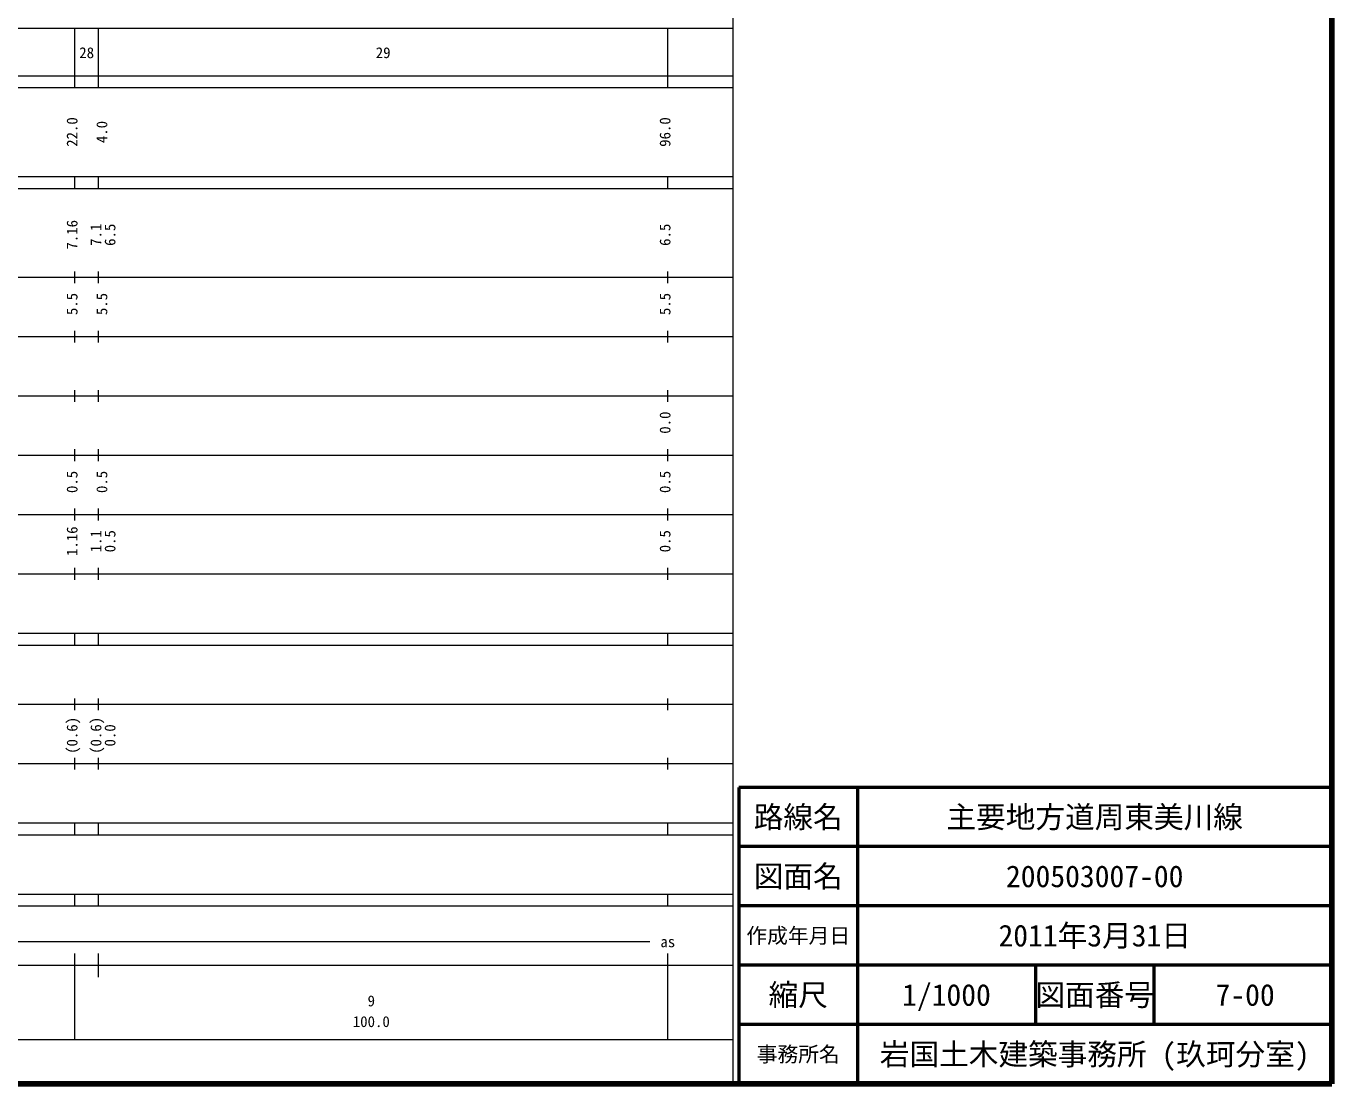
# Model space of a CAD drawing. Units: millimetres on the paper, enlarged 1000 times. Extents: x 40000 to 680000, y 20000 to 380000.
# Drawn here: x 459785 to 680000, y 20000 to 198357 of the extents above; entities that cross this region are included whole.
import ezdxf
from ezdxf.enums import TextEntityAlignment as Align

# ---------------------------------------------------------------- set-up
doc = ezdxf.new("R2010")
doc.units = ezdxf.units.MM
doc.header["$LTSCALE"] = 1000
for name, color, linetype, lineweight in [('M-TTL', 2, 'Continuous', 140), ('M-TTL-BAND', 7, 'Continuous', 13), ('M-TTL-FRAM', 2, 'Continuous', 50), ('M-TTL-LINE', 7, 'Continuous', 50)]:
    doc.layers.add(name, color=color, linetype=linetype, lineweight=lineweight)
doc.layers.add('M-TTL-TXT', color=7, linetype='Continuous')
doc.styles.add('ＭＳ ゴシック', font='')
doc.styles.get('ＭＳ ゴシック').set_extended_font_data('MS Gothic')

msp = doc.modelspace()

# ---------------------------------------------------------------- linework, layer by layer
at = {"layer": 'M-TTL'}
for p, q in [((680000, 20000), (680000, 380000)), ((40000, 20000), (680000, 20000))]:
    msp.add_line(p, q, dxfattribs=at)
at = {"layer": 'M-TTL-BAND'}
for p, q in [((579000, 20000), (579000, 370000)), ((68000, 198000), (579000, 198000)), ((468000, 188000), (468000, 198000)), ((472000, 188000), (472000, 198000)), ((568000, 188000), (568000, 198000)), ((40000, 190000), (579000, 190000)), ((40000, 188000), (579000, 188000)), ((40000, 173000), (579000, 173000)), ((468000, 171000), (468000, 173000)), ((472000, 171000), (472000, 173000)), ((568000, 171000), (568000, 173000)), ((40000, 171000), (579000, 171000)), ((468000, 155000), (468000, 157000)), ((472000, 155000), (472000, 157000)), ((568000, 155000), (568000, 157000)), ((40000, 156000), (579000, 156000)), ((46000, 146000), (579000, 146000)), ((468000, 145000), (468000, 147000)), ((472000, 145000), (472000, 147000)), ((568000, 145000), (568000, 147000)), ((468000, 135000), (468000, 137000)), ((472000, 135000), (472000, 137000)), ((568000, 135000), (568000, 137000)), ((52000, 136000), (579000, 136000)), ((46000, 126000), (579000, 126000)), ((468000, 125000), (468000, 127000)), ((472000, 125000), (472000, 127000)), ((568000, 125000), (568000, 127000)), ((468000, 115000), (468000, 117000)), ((472000, 115000), (472000, 117000)), ((568000, 115000), (568000, 117000)), ((52000, 116000), (579000, 116000)), ((46000, 106000), (579000, 106000)), ((468000, 105000), (468000, 107000)), ((472000, 105000), (472000, 107000)), ((568000, 105000), (568000, 107000)), ((40000, 96000), (579000, 96000)), ((468000, 94000), (468000, 96000)), ((472000, 94000), (472000, 96000)), ((568000, 94000), (568000, 96000)), ((40000, 94000), (579000, 94000)), ((49000, 84000), (579000, 84000)), ((468000, 83000), (468000, 85000)), ((472000, 83000), (472000, 85000)), ((568000, 83000), (568000, 85000)), ((468000, 73000), (468000, 75000)), ((472000, 73000), (472000, 75000)), ((568000, 73000), (568000, 75000)), ((40000, 74000), (579000, 74000)), ((40000, 64000), (579000, 64000)), ((468000, 62000), (468000, 64000)), ((472000, 62000), (472000, 64000)), ((568000, 62000), (568000, 64000)), ((40000, 62000), (579000, 62000)), ((40000, 52000), (579000, 52000)), ((468000, 50000), (468000, 52000)), ((472000, 50000), (472000, 52000)), ((568000, 50000), (568000, 52000)), ((40000, 50000), (579000, 50000)), ((277500, 44000), (565000, 44000)), ((468000, 27500), (468000, 42000)), ((472000, 38000), (472000, 42000)), ((568000, 27500), (568000, 42000)), ((40000, 40000), (579000, 40000)), ((68000, 27500), (579000, 27500))]:
    msp.add_line(p, q, dxfattribs=at)
at = {"layer": 'M-TTL-FRAM'}
for p, q in [((680000, 70000), (580000, 70000)), ((580000, 70000), (580000, 20000))]:
    msp.add_line(p, q, dxfattribs=at)
at = {"layer": 'M-TTL-LINE'}
for p, q in [((600000, 70000), (600000, 20000)), ((680000, 60000), (580000, 60000)), ((680000, 50000), (580000, 50000)), ((680000, 40000), (580000, 40000)), ((630000, 40000), (630000, 30000)), ((650000, 40000), (650000, 30000)), ((680000, 30000), (580000, 30000))]:
    msp.add_line(p, q, dxfattribs=at)

# ---------------------------------------------------------------- texts
at = {"layer": 'M-TTL-BAND', "style": 'ＭＳ ゴシック'}
for s, p in [('28', (470000, 192405)), ('29', (520000, 192405)), ('as', (568000, 42500)), ('9', (518000, 32523)), ('100.0', (518000, 29033))]:
    msp.add_text(s, height=1833, dxfattribs=at).set_placement(p, align=Align.BOTTOM_CENTER)
for s, p in [('22.0', (469000, 180500)), ('96.0', (569000, 180500)), ('4.0', (474026, 180500)), ('7.16', (469000, 163174)), ('7.1', (473026, 163174)), ('6.5', (475396, 163174)), ('6.5', (569000, 163174)), ('5.5', (469000, 151500)), ('5.5', (474026, 151500)), ('5.5', (569000, 151500)), ('0.0', (569000, 131500)), ('0.5', (469000, 121500)), ('0.5', (474026, 121500)), ('0.5', (569000, 121500)), ('1.16', (469000, 111500)), ('1.1', (473026, 111500)), ('0.5', (475396, 111500)), ('0.5', (569000, 111500)), ('(0.6)', (469000, 78764)), ('(0.6)', (473026, 78764)), ('0.0', (475396, 78764))]:
    msp.add_text(s, height=1833, rotation=90, dxfattribs=at).set_placement(p, align=Align.BOTTOM_CENTER)
at = {"layer": 'M-TTL-TXT', "style": 'ＭＳ ゴシック'}
for s, height, p in [('路線名', 3666, (590000, 65000)), ('路線名', 3666, (590000, 65000)), ('主要地方道周東美川線', 3666, (640000, 65000)), ('図面名', 3666, (590000, 55000)), ('図面名', 3666, (590000, 55000)), ('200503007-00', 3666, (640000, 55000)), ('作成年月日', 2566, (590000, 45000)), ('作成年月日', 2566, (590000, 45000)), ('2011年3月31日', 3666, (640000, 45000)), ('縮尺', 3666, (590000, 35000)), ('縮尺', 3666, (590000, 35000)), ('1/1000', 3666, (615000, 35000)), ('図面番号', 3666, (640000, 35000)), ('図面番号', 3666, (640000, 35000)), (' 7-00', 3666, (664125, 35000)), ('事務所名', 2566, (590000, 25000)), ('事務所名', 2566, (590000, 25000)), ('岩国土木建築事務所 (玖珂分室)', 3666, (640000, 25000))]:
    msp.add_text(s, height=height, dxfattribs=at).set_placement(p, align=Align.MIDDLE_CENTER)

doc.saveas('drawing.dxf')
